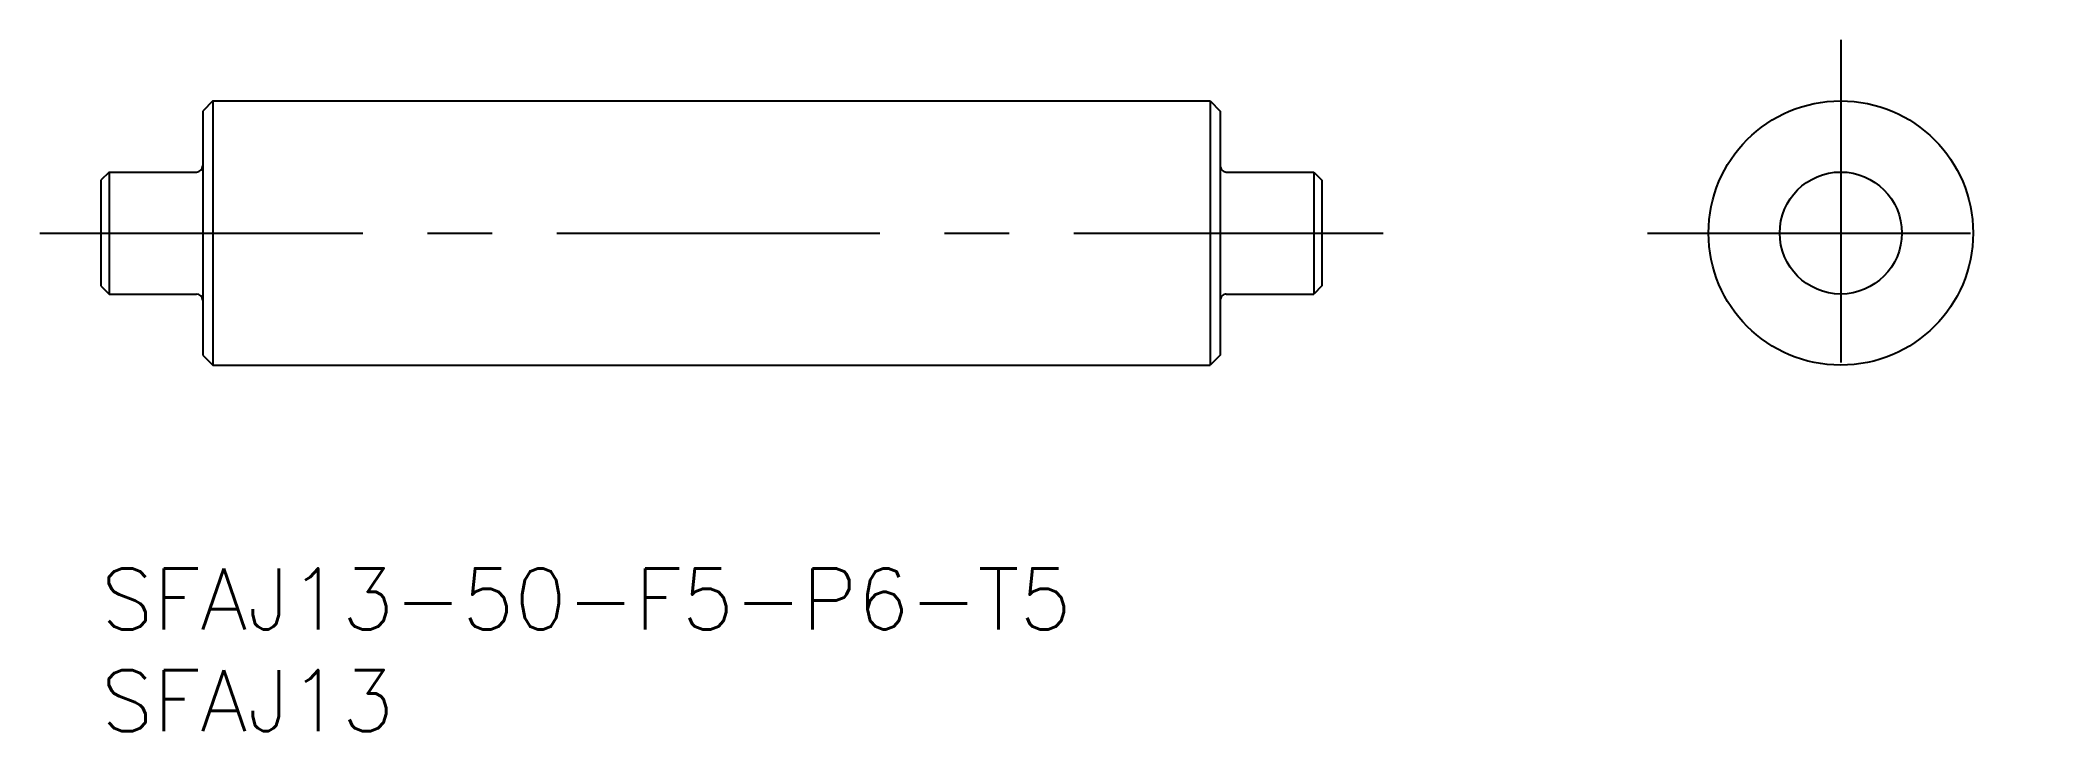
# Model space of a CAD drawing. Extents: x -3 to 95, y -8 to 26.
import ezdxf

# ---------------------------------------------------------------- set-up
doc = ezdxf.new("R2010")
doc.units = 0
doc.header["$LTSCALE"] = 0.5
doc.linetypes.add('CENTER', pattern=[50.8, 31.75, -6.35, 6.35, -6.35])
for name, color, linetype in [('MSM_CENTER', 1, 'CENTER'), ('MSM_CONTINUOUS', 7, 'CONTINUOUS'), ('MSM_PART_NUMBER', 7, 'CONTINUOUS')]:
    doc.layers.add(name, color=color, linetype=linetype)
doc.styles.get("Standard").update_dxf_attribs({"font": 'txt.shx', "height": 3, "bigfont": 'bigfont.shx'})

# ---------------------------------------------------------------- blocks, each defined once
blk = doc.blocks.new('*U4')
at = {"layer": 'MSM_PART_NUMBER'}
blk.add_text('SFAJ13-50-F5-P6-T5', height=3, dxfattribs=at).set_placement((0, -3))
blk = doc.blocks.new('*U5')
at = {"layer": 'MSM_PART_NUMBER'}
blk.add_text('SFAJ13', height=3, dxfattribs=at).set_placement((0, -8))

msp = doc.modelspace()

# ---------------------------------------------------------------- linework, layer by layer
at = {"layer": 'MSM_CENTER'}
for p, q in [((85.494, 26), (85.494, 7)), ((-3, 16.5), (63, 16.5)), ((75.994, 16.5), (94.994, 16.5))]:
    msp.add_line(p, q, dxfattribs=at)
at = {"layer": 'MSM_CONTINUOUS'}
for p, q in [((5.5, 23), (5, 22.5)), ((5.5, 23), (5.5, 10)), ((5.5, 23), (54.5, 23)), ((54.5, 23), (54.5, 10)), ((54.5, 23), (55, 22.5)), ((5, 22.5), (5, 10.5)), ((55, 22.5), (55, 10.5)), ((0.4, 19.5), (0, 19.1)), ((0, 19.1), (0, 13.9)), ((0.4, 19.5), (4.7, 19.5)), ((0.4, 19.5), (0.4, 13.5)), ((55.3, 19.5), (59.6, 19.5)), ((59.6, 19.5), (59.6, 13.5)), ((59.6, 19.5), (60, 19.1)), ((60, 19.1), (60, 13.9)), ((0, 13.9), (0.4, 13.5)), ((60, 13.9), (59.6, 13.5)), ((0.4, 13.5), (4.7, 13.5)), ((55.3, 13.5), (59.6, 13.5)), ((5, 10.5), (5.5, 10)), ((5.5, 10), (54.5, 10)), ((55, 10.5), (54.5, 10))]:
    msp.add_line(p, q, dxfattribs=at)
for radius in [6.5, 3]:
    msp.add_circle((85.494, 16.5), radius, dxfattribs=at)
for centre, start, end in [((4.7, 19.8), 270, 0), ((55.3, 19.8), 179.99999, 270), ((4.7, 13.2), 0, 90), ((55.3, 13.2), 90, 180.00001)]:
    msp.add_arc(centre, 0.3, start, end, dxfattribs=at)

# ---------------------------------------------------------------- block references
for name in ['*U4', '*U5']:
    msp.add_blockref(name, (0, 0), dxfattribs=at)

doc.saveas('drawing.dxf')
